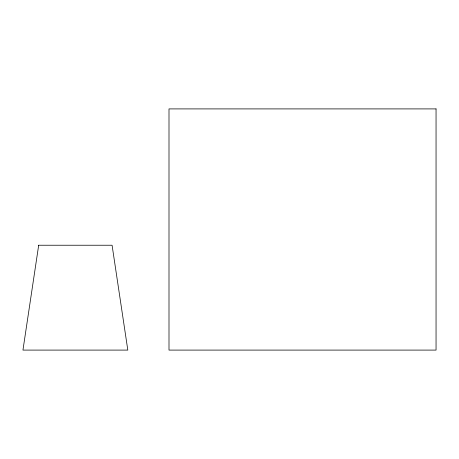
<?xml version="1.0" encoding="UTF-8"?>
<svg xmlns="http://www.w3.org/2000/svg" width="459" height="459" viewBox="0 0 459 459"><rect width="100%" height="100%" fill="white"/><g stroke="black" fill="none" stroke-linecap="round" stroke-linejoin="round"><path stroke-width="0.69" d="M38.682 245.232L22.95 350.091L127.814 350.091L112.082 245.232L38.682 245.232M436.05 108.909L168.998 108.909L168.998 350.091L436.05 350.091L436.05 108.909"/></g></svg>
